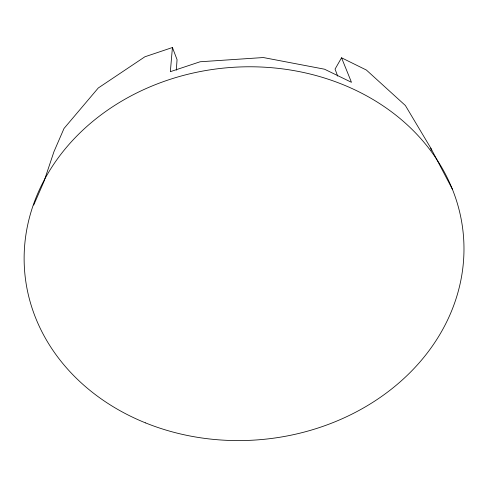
<?xml version="1.0" encoding="UTF-8"?>
<svg xmlns="http://www.w3.org/2000/svg" width="488" height="488" viewBox="0 0 488 488"><rect width="100%" height="100%" fill="white"/><g stroke="black" fill="none" stroke-linecap="round" stroke-linejoin="round"><path stroke-width="0.73" d="M176.321 70.187L177.059 59.658L172.429 47.519L144.899 56.779L98.271 87.986L64.013 128.466L53.955 151.677L43.993 181.426L33.703 205.076M172.429 47.519L170.349 71.669L200.111 61.769L263.343 57.541L324.502 69.198L351.476 82.313L341.551 57.791L335.055 69.101L337.665 76.085M341.551 57.791L366.378 70.034L405.382 105.518L430.812 148.138L452.333 189.106M430.812 148.138L431.331 150.322M145.479 422.876A220.119 186.684 -4.5 0 0 463.6 237.869A220.119 186.684 -4.5 0 0 123.086 100.302A220.119 186.684 -4.5 0 0 145.479 422.876"/></g></svg>
